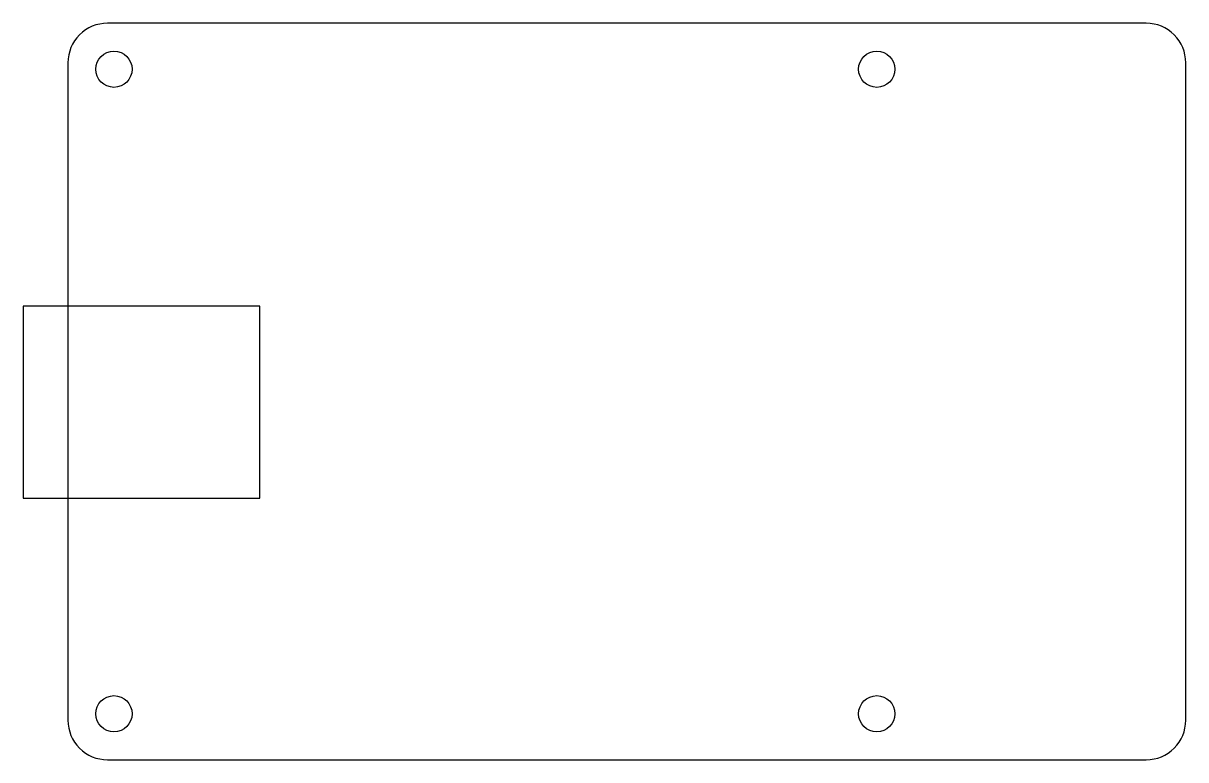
# Model space of a CAD drawing. Header units: millimetres. Extents: x -85.4 to 3, y -53 to 3.
import ezdxf

# ---------------------------------------------------------------- set-up
doc = ezdxf.new("R2010")
doc.units = ezdxf.units.MM
doc.layers.get('0').update_dxf_attribs({"linetype": 'CONTINUOUS'})

msp = doc.modelspace()

# ---------------------------------------------------------------- linework, layer by layer
msp.add_lwpolyline([(-79, 3, 0.414214), (-82, 0), (-82, -50, 0.414214), (-79, -53), (0, -53, 0.414214), (3, -50), (3, 0, 0.414214), (0, 3)], format="xyb", close=True)
msp.add_lwpolyline([(-67.4, -18.5), (-85.4, -18.5), (-85.4, -33.1), (-67.4, -33.1)], close=True)
for centre in [(-78.5, -0.5), (-20.5, -0.5), (-78.5, -49.5), (-20.5, -49.5)]:
    msp.add_circle(centre, 1.375)

doc.saveas('drawing.dxf')
